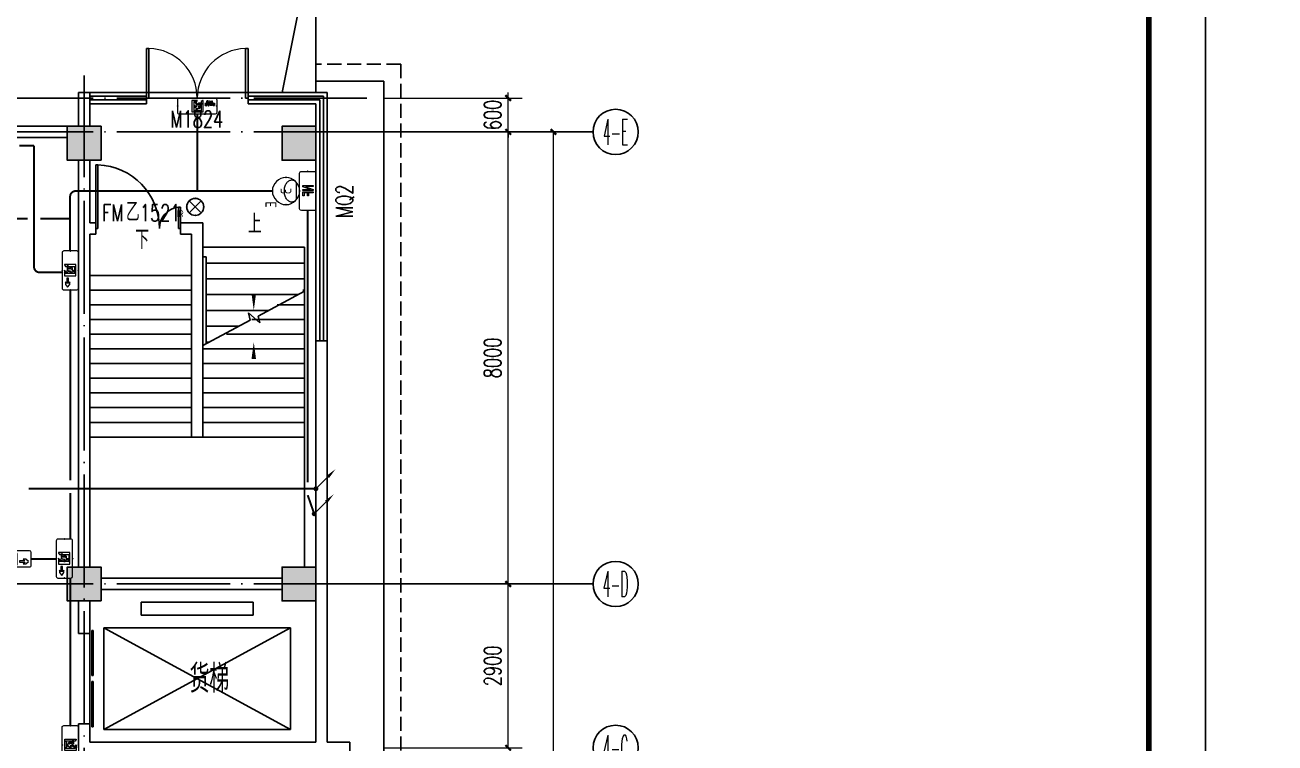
# Model space of a CAD drawing. Extents: x -124594 to 516503, y -3148 to 203159.
# Drawn here: x 60512 to 82620, y 107976 to 120684 of the extents above; entities that cross this region are included whole.
import ezdxf
from ezdxf.enums import TextEntityAlignment as Align

# ---------------------------------------------------------------- set-up
doc = ezdxf.new("R2010")
doc.units = 0
doc.header["$LTSCALE"] = 1000
doc.header["$MEASUREMENT"] = 0
doc.linetypes.add('DASH', pattern=[0.35, 0.25, -0.1])
doc.linetypes.add('DOTE', pattern=[2.42, 2, -0.2, 0.02, -0.2])
for name, color, linetype in [('AXIS', 3, 'Continuous'), ('AXIS_TEXT', 7, 'Continuous'), ('COLUMN', 9, 'Continuous'), ('CURTWALL', 4, 'Continuous'), ('DIM_SYMB', 3, 'Continuous'), ('DOOR_FIRE', 4, 'Continuous'), ('DOOR_FIRE_TEXT', 7, 'Continuous'), ('EQUIP-消防', 3, 'Continuous'), ('EQUIP-照明', 3, 'Continuous'), ('J-AXIS-轴线', 1, 'DOTE'), ('J-DOOR-门', 8, 'Continuous'), ('J-DRAN-地面及散水', 45, 'Continuous'), ('J-STAIR-楼梯', 142, 'Continuous'), ('J-STAIR-电梯', 142, 'Continuous'), ('J-WALL-墙体', 2, 'Continuous'), ('LWIRE', 4, 'Continuous'), ('PUB_HATCH', 8, 'Continuous'), ('PUB_TEXT', 7, 'Continuous'), ('PUB_TITLE', 4, 'Continuous'), ('TWT_TITLE', 7, 'Continuous'), ('WALL', 2, 'Continuous'), ('WINDOW_TEXT', 7, 'Continuous'), ('WIRE-应急', 1, 'DASH'), ('WIRE-照明', 1, 'Continuous'), ('图签目录', 255, 'Continuous'), ('打印框线', 7, 'Continuous'), ('标准打印框线2025-06-19-05-44', 7, 'Continuous')]:
    doc.layers.add(name, color=color, linetype=linetype)
doc.layers.add('建筑底图', color=8, linetype='Continuous', lineweight=5)
doc.styles.add('_TCH_AXIS', font='COMPLEX', dxfattribs={"bigfont": 'GBCBIG'})
doc.styles.add('_TCH_DIM', font='SIMPLEX', dxfattribs={"bigfont": 'GBCBIG'})
doc.styles.add('_TCH_DIM_T3', font='SIMPLEX', dxfattribs={"width": 0.705882, "bigfont": 'GBCBIG'})
doc.styles.add('_TCH_WINDOW', font='SIMPLEX', dxfattribs={"height": 3.5, "bigfont": 'GBCBIG'})
doc.styles.add('_TEL_ATTDEF', font='GBENOR', dxfattribs={"width": 0.8, "height": 3, "bigfont": 'GBCBIG'})
doc.styles.add('_TEL_DIM', font='SIMPLEX', dxfattribs={"width": 0.8, "height": 3.5, "bigfont": 'HZTXT'})
doc.styles.add('COMPLEX', font='COMPLEX')
doc.styles.add('HZ', font='simplex.shx', dxfattribs={"width": 0.7, "bigfont": 'hztxt.shx'})
doc.styles.get("Standard").update_dxf_attribs({"font": 'gbenor.shx', "bigfont": 'gbcbig.shx'})
doc.styles.add('宋体', font='宋体.ttf')
doc.dimstyles.new('_TCH_ARCH&&100', dxfattribs={"dimtxt": 297.5, "dimasz": 100, "dimexe": 250, "dimexo": 300, "dimgap": 126.25, "dimtad": 1, "dimdec": 0, "dimzin": 0, "dimdsep": 46, "dimtxsty": '_TCH_DIM_T3', "dimblk": 'ARCHTICK', "dimcen": 0.09, "dimclrt": 7, "dimazin": 2, "dimtfac": 1, "dimtdec": 0, "dimtix": 1, "dimtmove": 2, "dimatfit": 3, "dimfxl": 1, "dimtolj": 1, "dimtzin": 0, "dimarcsym": 0})

# ---------------------------------------------------------------- blocks, each defined once
blk = doc.blocks.new('_AXISO')
blk.add_circle((0, 0), 0.5)
at = {"layer": 'AXIS_TEXT', "style": 'COMPLEX', "width": 1.041667}
blk.add_attdef('A', text='', height=0.56, dxfattribs=at).set_placement((-0.25, -0.28), (0.25, -0.28), align=Align.FIT)
blk = doc.blocks.new('$DorLib2D$00000002')
for p, q in [((-0.5, 0), (-0.5, 0.4875)), ((-0.475, 0.4875), (-0.5, 0.4875)), ((-0.475, 0), (-0.475, 0.4875)), ((0.475, 0), (0.475, 0.4875)), ((0.475, 0.4875), (0.5, 0.4875)), ((0.5, 0), (0.5, 0.4875)), ((-0.5, 0), (-0.475, 0)), ((0.5, 0), (0.475, 0))]:
    blk.add_line(p, q)
at = {"lineweight": 13}
for centre, start, end in [((-0.4875, 0), 0, 88.53072), ((0.4875, 0), 91.46928, 180)]:
    blk.add_arc(centre, 0.4875, start, end, dxfattribs=at)
blk = doc.blocks.new('_FZH')
blk.add_lwpolyline([(-0.5, -0.5), (0.5, -0.5), (0.5, 0.5), (-0.5, 0.5)], close=True)
at = {"layer": 'PUB_HATCH'}
blk.add_solid([(-0.5, -0.5), (0.5, -0.5), (-0.5, 0.5), (0.5, 0.5)], dxfattribs=at)
blk = doc.blocks.new('$DorLib2D$00000225')
at = {"color": 0}
for p, q in [((0.475, -0.001), (0.475, 0.752)), ((0.475, 0.752), (0.5, 0.752)), ((0.5, -0.001), (0.5, 0.752)), ((-0.5, 0), (-0.5, 0.252)), ((-0.475, 0.252), (-0.5, 0.252)), ((-0.475, 0), (-0.475, 0.252)), ((-0.475, 0), (-0.5, 0)), ((0.475, -0.001), (0.5, -0.001))]:
    blk.add_line(p, q, dxfattribs=at)
for centre, radius, start, end in [((0.505, -0.002), 0.755, 92.2493, 179.7238), ((-0.501, 0.003), 0.251, 359.7899, 84.0974)]:
    blk.add_arc(centre, radius, start, end, dxfattribs=at)
blk = doc.blocks.new('_ArchTick')
at = {"color": 0, "linetype": 'ByBlock', "const_width": 0.4}
blk.add_lwpolyline([(-0.5, -0.5), (0.5, 0.5)], dxfattribs=at)
blk = doc.blocks.new('*D137')
at = {"layer": 'AXIS', "color": 0, "lineweight": -2, "transparency": 16777216}
for p, q in [((66858, 118791), (70108, 118791)), ((69858, 94791), (69858, 118791)), ((66858, 94791), (70108, 94791))]:
    blk.add_line(p, q, dxfattribs=at)
at = {"layer": 'Defpoints', "color": 0, "transparency": 16777216}
for p in [(66558, 118791), (69858, 118791), (66558, 94791)]:
    blk.add_point(p, dxfattribs=at)
at = {"layer": 'AXIS', "color": 0, "lineweight": -2, "transparency": 16777216, "xscale": 100, "yscale": 100, "zscale": 100}
for p, rotation in [((69858, 118791), 90), ((69858, 94791), 270)]:
    blk.add_blockref('_ArchTick', p, dxfattribs=dict(at, rotation=rotation))
at = {"layer": 'AXIS', "color": 7, "transparency": 16777216, "insert": (69583, 106791), "char_height": 297.5, "attachment_point": 5, "rotation": 90, "style": '_TCH_DIM_T3'}
blk.add_mtext('\\A1;24000', dxfattribs=at)
blk = doc.blocks.new('*D142')
at = {"layer": 'AXIS', "color": 0, "lineweight": -2, "transparency": 16777216}
for p, q in [((66858, 110791), (69308, 110791)), ((69058, 107891), (69058, 110791)), ((66858, 107891), (69308, 107891))]:
    blk.add_line(p, q, dxfattribs=at)
at = {"layer": 'Defpoints', "color": 0, "transparency": 16777216}
for p in [(66558, 110791), (69058, 110791), (66558, 107891)]:
    blk.add_point(p, dxfattribs=at)
at = {"layer": 'AXIS', "color": 0, "lineweight": -2, "transparency": 16777216, "xscale": 100, "yscale": 100, "zscale": 100}
for p, rotation in [((69058, 110791), 90), ((69058, 107891), 270)]:
    blk.add_blockref('_ArchTick', p, dxfattribs=dict(at, rotation=rotation))
at = {"layer": 'AXIS', "color": 7, "transparency": 16777216, "insert": (68783, 109341), "char_height": 297.5, "attachment_point": 5, "rotation": 90, "style": '_TCH_DIM_T3'}
blk.add_mtext('\\A1;2900', dxfattribs=at)
blk = doc.blocks.new('*D143')
at = {"layer": 'AXIS', "color": 0, "lineweight": -2, "transparency": 16777216}
for p, q in [((66858, 118791), (69308, 118791)), ((69058, 110791), (69058, 118791)), ((66858, 110791), (69308, 110791))]:
    blk.add_line(p, q, dxfattribs=at)
at = {"layer": 'Defpoints', "color": 0, "transparency": 16777216}
for p in [(66558, 118791), (69058, 118791), (66558, 110791)]:
    blk.add_point(p, dxfattribs=at)
at = {"layer": 'AXIS', "color": 0, "lineweight": -2, "transparency": 16777216, "xscale": 100, "yscale": 100, "zscale": 100}
for p, rotation in [((69058, 118791), 90), ((69058, 110791), 270)]:
    blk.add_blockref('_ArchTick', p, dxfattribs=dict(at, rotation=rotation))
at = {"layer": 'AXIS', "color": 7, "transparency": 16777216, "insert": (68783, 114791), "char_height": 297.5, "attachment_point": 5, "rotation": 90, "style": '_TCH_DIM_T3'}
blk.add_mtext('\\A1;8000', dxfattribs=at)
blk = doc.blocks.new('*D144')
at = {"layer": 'AXIS', "color": 0, "lineweight": -2, "transparency": 16777216}
for p, q in [((66858, 119391), (69308, 119391)), ((69058, 119391), (69058, 119491)), ((69058, 118791), (69058, 119391)), ((66858, 118791), (69308, 118791)), ((69058, 118791), (69058, 118691))]:
    blk.add_line(p, q, dxfattribs=at)
at = {"layer": 'Defpoints', "color": 0, "transparency": 16777216}
for p in [(66558, 119391), (69058, 119391), (66558, 118791)]:
    blk.add_point(p, dxfattribs=at)
at = {"layer": 'AXIS', "color": 0, "lineweight": -2, "transparency": 16777216, "xscale": 100, "yscale": 100, "zscale": 100}
for p, rotation in [((69058, 119391), 270), ((69058, 118791), 90)]:
    blk.add_blockref('_ArchTick', p, dxfattribs=dict(at, rotation=rotation))
at = {"layer": 'AXIS', "color": 7, "transparency": 16777216, "insert": (68783, 119091), "char_height": 297.5, "attachment_point": 5, "rotation": 90, "style": '_TCH_DIM_T3'}
blk.add_mtext('\\A1;600', dxfattribs=at)
blk = doc.blocks.new('$DORLIB2D$00000127')
at = {"color": 0}
for points in [[(-0.533, 0.795), (-0.533, 0.69)], [(-0.033, 0.795), (-0.533, 0.795)], [(-0.033, 0.795), (-0.033, 0.69)], [(0.533, 0.795), (0.033, 0.795)], [(0.033, 0.795), (0.033, 0.69)], [(0.533, 0.795), (0.533, 0.69)], [(-0.033, 0.69), (-0.533, 0.69)], [(0.533, 0.69), (0.033, 0.69)], [(0.5, 0.5), (-0.5, 0.5)]]:
    blk.add_lwpolyline(points, dxfattribs=at)
blk = doc.blocks.new('$equip_U$00000088(cyquan-PC)')
at = {"lineweight": 0}
blk.add_lwpolyline([(-0.658, 0), (0.658, 0, 0.414214), (0.72, 0.062), (0.72, 0.538, 0.414213), (0.658, 0.6), (-0.658, 0.6, 0.414214), (-0.72, 0.538, 0), (-0.72, 0.062, 0.414245), (-0.658, 0, 18481.445439)], format="xyb", dxfattribs=at)
for points in [[(-0.108, 0.508), (-0.108, 0.131), (-0.066, 0.089), (-0.201, 0.089), (-0.201, 0.51), (-0.11, 0.51, -0.414214)], [(-0.102, 0.468, -0.414214), (-0.104, 0.47), (-0.104, 0.508, -0.414214), (-0.102, 0.51), (0.138, 0.51, -0.414214), (0.14, 0.508), (0.14, 0.47, -0.414214), (0.138, 0.468)], [(0.22, 0.089), (0.204, 0.089), (0.145, 0.131), (0.145, 0.182), (0.153, 0.182, 1), (0.153, 0.241), (0.145, 0.241), (0.145, 0.508, -0.414214), (0.147, 0.51), (0.22, 0.51)], [(-0.104, 0.334, -0.414214), (-0.102, 0.336), (-0.075, 0.336), (-0.034, 0.385, -0.221695), (-0.018, 0.392), (0.073, 0.392, -0.235469), (0.08, 0.389), (0.132, 0.32, -1), (0.098, 0.296), (0.057, 0.35), (0.046, 0.35, 0.542956), (0.042, 0.344), (0.07, 0.281, -0.096289), (0.073, 0.268), (0.074, 0.232), (0.153, 0.232, -1), (0.153, 0.19), (0.05, 0.19, -0.404026), (0.029, 0.211), (0.027, 0.267, 0.774283), (0.023, 0.268), (-0.039, 0.148, -1), (-0.08, 0.169), (-0.019, 0.289), (-0.031, 0.318, 0.554309), (-0.038, 0.319), (-0.057, 0.297, -0.221695), (-0.062, 0.294), (-0.102, 0.294, -0.414214), (-0.104, 0.296)], [(0.01, 0.089), (-0.055, 0.089, -0.912194), (-0.025, 0.119)]]:
    blk.add_lwpolyline(points, format="xyb", close=True, dxfattribs=at)
for points in [[(0.313, 0.204), (0.307, 0.201), (0.302, 0.2), (0.296, 0.198), (0.291, 0.197), (0.285, 0.196), (0.287, 0.193), (0.289, 0.187), (0.292, 0.187), (0.297, 0.189), (0.303, 0.191), (0.309, 0.193), (0.31, 0.194), (0.316, 0.196), (0.321, 0.2), (0.325, 0.203), (0.33, 0.207), (0.334, 0.205), (0.339, 0.202), (0.344, 0.199), (0.349, 0.196), (0.354, 0.192), (0.359, 0.188), (0.36, 0.191), (0.364, 0.197), (0.361, 0.199), (0.356, 0.202), (0.351, 0.205), (0.346, 0.208), (0.341, 0.211), (0.336, 0.213), (0.339, 0.219), (0.342, 0.225), (0.344, 0.231), (0.347, 0.238), (0.339, 0.238), (0.337, 0.234), (0.334, 0.227), (0.331, 0.221), (0.329, 0.217), (0.325, 0.218), (0.32, 0.22), (0.314, 0.222), (0.307, 0.225), (0.307, 0.225), (0.31, 0.232), (0.313, 0.238), (0.339, 0.238), (0.347, 0.238), (0.35, 0.238), (0.353, 0.238), (0.359, 0.237), (0.365, 0.237), (0.365, 0.245), (0.362, 0.245), (0.356, 0.245), (0.35, 0.245), (0.316, 0.245), (0.316, 0.246), (0.319, 0.254), (0.321, 0.258), (0.324, 0.263), (0.32, 0.264), (0.315, 0.267), (0.314, 0.265), (0.313, 0.258), (0.31, 0.252), (0.308, 0.245), (0.295, 0.245), (0.294, 0.245), (0.288, 0.245), (0.283, 0.245), (0.283, 0.237), (0.285, 0.237), (0.291, 0.237), (0.296, 0.238), (0.305, 0.238), (0.303, 0.233), (0.3, 0.227), (0.296, 0.22), (0.301, 0.219), (0.307, 0.217), (0.312, 0.215), (0.317, 0.213), (0.322, 0.211), (0.322, 0.21), (0.318, 0.207)], [(0.32, 0.295), (0.315, 0.291), (0.316, 0.29), (0.319, 0.285), (0.322, 0.278), (0.288, 0.278), (0.288, 0.275), (0.288, 0.268), (0.288, 0.265), (0.288, 0.257), (0.296, 0.257), (0.296, 0.27), (0.351, 0.27), (0.351, 0.256), (0.359, 0.256), (0.358, 0.261), (0.358, 0.267), (0.358, 0.27), (0.359, 0.278), (0.324, 0.278), (0.325, 0.278), (0.329, 0.282), (0.328, 0.285), (0.324, 0.291), (0.321, 0.296)], [(0.397, 0.11), (0.362, 0.11), (0.362, 0.135), (0.392, 0.135), (0.392, 0.143), (0.362, 0.143), (0.362, 0.165), (0.395, 0.165), (0.395, 0.173), (0.351, 0.173), (0.351, 0.102), (0.397, 0.102)], [(0.38, 0.19), (0.385, 0.19), (0.39, 0.19), (0.397, 0.19), (0.438, 0.19), (0.438, 0.19), (0.445, 0.19), (0.451, 0.19), (0.455, 0.189), (0.455, 0.199), (0.454, 0.199), (0.449, 0.198), (0.444, 0.198), (0.437, 0.198), (0.423, 0.198), (0.423, 0.219), (0.437, 0.219), (0.438, 0.219), (0.444, 0.218), (0.449, 0.218), (0.449, 0.226), (0.448, 0.226), (0.443, 0.226), (0.437, 0.226), (0.423, 0.226), (0.423, 0.244), (0.432, 0.244), (0.434, 0.244), (0.44, 0.244), (0.445, 0.244), (0.445, 0.251), (0.447, 0.25), (0.452, 0.247), (0.457, 0.244), (0.458, 0.248), (0.462, 0.254), (0.457, 0.256), (0.451, 0.258), (0.446, 0.261), (0.441, 0.264), (0.437, 0.268), (0.433, 0.272), (0.429, 0.277), (0.425, 0.282), (0.422, 0.288), (0.424, 0.29), (0.42, 0.292), (0.415, 0.295), (0.414, 0.292), (0.411, 0.286), (0.408, 0.28), (0.404, 0.275), (0.4, 0.27), (0.396, 0.265), (0.395, 0.264), (0.389, 0.26), (0.384, 0.256), (0.38, 0.253), (0.375, 0.251), (0.377, 0.248), (0.38, 0.242), (0.384, 0.245), (0.39, 0.248), (0.393, 0.251), (0.393, 0.244), (0.395, 0.244), (0.4, 0.244), (0.408, 0.244), (0.415, 0.244), (0.415, 0.226), (0.404, 0.226), (0.398, 0.226), (0.392, 0.226), (0.388, 0.226), (0.388, 0.218), (0.392, 0.218), (0.397, 0.218), (0.405, 0.219), (0.415, 0.219), (0.415, 0.198), (0.397, 0.198), (0.391, 0.198), (0.385, 0.198), (0.38, 0.198)], [(0.406, 0.252), (0.4, 0.253), (0.395, 0.253), (0.399, 0.256), (0.403, 0.261), (0.407, 0.265), (0.411, 0.271), (0.415, 0.276), (0.418, 0.282), (0.418, 0.282), (0.421, 0.276), (0.425, 0.27), (0.428, 0.265), (0.432, 0.26), (0.437, 0.256), (0.442, 0.253), (0.442, 0.253), (0.437, 0.252), (0.43, 0.252), (0.408, 0.252)], [(0.405, 0.102), (0.416, 0.102), (0.431, 0.131), (0.446, 0.102), (0.457, 0.102), (0.436, 0.14), (0.455, 0.173), (0.444, 0.173), (0.431, 0.147), (0.418, 0.173), (0.407, 0.173), (0.426, 0.14)], [(0.541, 0.234), (0.542, 0.229), (0.542, 0.222), (0.542, 0.202), (0.516, 0.202), (0.516, 0.245), (0.546, 0.245), (0.546, 0.249), (0.545, 0.257), (0.545, 0.27), (0.545, 0.276), (0.546, 0.282), (0.538, 0.282), (0.538, 0.278), (0.538, 0.27), (0.538, 0.253), (0.516, 0.253), (0.516, 0.28), (0.516, 0.287), (0.516, 0.293), (0.509, 0.293), (0.509, 0.287), (0.509, 0.28), (0.509, 0.253), (0.487, 0.253), (0.487, 0.271), (0.487, 0.275), (0.488, 0.282), (0.48, 0.282), (0.48, 0.278), (0.48, 0.271), (0.48, 0.257), (0.48, 0.252), (0.48, 0.245), (0.509, 0.245), (0.509, 0.202), (0.483, 0.202), (0.483, 0.222), (0.483, 0.228), (0.483, 0.234), (0.476, 0.234), (0.476, 0.23), (0.476, 0.222), (0.476, 0.208), (0.476, 0.201), (0.476, 0.194), (0.542, 0.194), (0.542, 0.186), (0.549, 0.186), (0.549, 0.187), (0.549, 0.193), (0.549, 0.201), (0.549, 0.222), (0.549, 0.227), (0.549, 0.234)], [(0.494, 0.102), (0.494, 0.102), (0.484, 0.102), (0.484, 0.173), (0.494, 0.173)], [(0.524, 0.173), (0.524, 0.165), (0.542, 0.165), (0.542, 0.102), (0.552, 0.102), (0.552, 0.165), (0.571, 0.165), (0.571, 0.173)], [(0.641, 0.19), (0.641, 0.194), (0.641, 0.202), (0.641, 0.208), (0.641, 0.257), (0.641, 0.264), (0.641, 0.271), (0.641, 0.278), (0.575, 0.278), (0.576, 0.272), (0.576, 0.264), (0.576, 0.257), (0.576, 0.208), (0.576, 0.204), (0.576, 0.197), (0.575, 0.19), (0.583, 0.19), (0.583, 0.2), (0.633, 0.2), (0.633, 0.19)], [(0.633, 0.208), (0.583, 0.208), (0.583, 0.27), (0.633, 0.27)]]:
    blk.add_lwpolyline(points, close=True, dxfattribs=at)
blk.add_circle((-0.024, 0.43), 0.0295, dxfattribs=at)
for p in [(0, 0.6), (-0.72, 0.3), (0, 0), (0.72, 0.3)]:
    blk.add_point(p)
at = {"color": 7, "style": '_TEL_DIM', "flags": 1}
for tag in ['A', 'REMARK']:
    blk.add_attdef(tag, text='', height=0.00002, dxfattribs=at).set_placement((0, 0), align=Align.MIDDLE_CENTER)
blk = doc.blocks.new('$equip_U$00000077(OW7S4Z35Z8O8O2W)')
at = {"xscale": 1.59999999999984, "yscale": 1.59999999999984, "zscale": 1.59999999999984}
blk.add_blockref('$equip_U$00000088(cyquan-PC)', (0, 0), dxfattribs=at)
at = {"color": 7, "style": '_TEL_DIM', "flags": 1}
blk.add_attdef('A', text='', height=0.0000333, dxfattribs=at).set_placement((0, 0), align=Align.MIDDLE_CENTER)
blk = doc.blocks.new('$equip_U$00000090(cyquan-PC)')
at = {"lineweight": 0}
blk.add_lwpolyline([(-0.658, 0), (0.658, 0, 0.414214), (0.72, 0.062), (0.72, 0.538, 0.414213), (0.658, 0.6), (-0.658, 0.6, 0.414214), (-0.72, 0.538, 0), (-0.72, 0.062, 0.414245), (-0.658, 0, 18481.445439)], format="xyb", dxfattribs=at)
for points in [[(-0.22, 0.08), (-0.204, 0.08), (-0.145, 0.122), (-0.145, 0.172), (-0.153, 0.172, -1), (-0.153, 0.231), (-0.145, 0.231), (-0.145, 0.499, 0.414214), (-0.147, 0.501), (-0.22, 0.501)], [(0.102, 0.459, 0.414214), (0.104, 0.461), (0.104, 0.499, 0.414214), (0.102, 0.501), (-0.138, 0.501, 0.414214), (-0.14, 0.499), (-0.14, 0.461, 0.414214), (-0.138, 0.459)], [(0.108, 0.499), (0.108, 0.122), (0.066, 0.08), (0.201, 0.08), (0.201, 0.501), (0.11, 0.501, 0.414214)], [(0.104, 0.325, 0.414214), (0.102, 0.327), (0.075, 0.327), (0.034, 0.375, 0.221695), (0.018, 0.383), (-0.073, 0.383, 0.235469), (-0.08, 0.379), (-0.132, 0.31, 1), (-0.098, 0.286), (-0.057, 0.341), (-0.046, 0.341, -0.542956), (-0.042, 0.335), (-0.07, 0.271, 0.096289), (-0.073, 0.258), (-0.074, 0.223), (-0.153, 0.223, 1), (-0.153, 0.181), (-0.05, 0.181, 0.404026), (-0.029, 0.201), (-0.027, 0.258, -0.774283), (-0.023, 0.259), (0.039, 0.138, 1), (0.08, 0.159), (0.019, 0.279), (0.031, 0.308, -0.554309), (0.038, 0.309), (0.057, 0.287, 0.221695), (0.062, 0.285), (0.102, 0.285, 0.414214), (0.104, 0.287)], [(-0.01, 0.08), (0.055, 0.08, 0.912194), (0.025, 0.109)], [(0.519, 0.119), (0.618, 0.201), (0.519, 0.284), (0.423, 0.284), (0.484, 0.233, -0.700208), (0.483, 0.229), (0.287, 0.229), (0.287, 0.174), (0.483, 0.174, -0.700208), (0.484, 0.17), (0.423, 0.119)]]:
    blk.add_lwpolyline(points, format="xyb", close=True, dxfattribs=at)
blk.add_circle((0.024, 0.421), 0.0295, dxfattribs=at)
for p in [(0, 0.6), (-0.72, 0.3), (0, 0), (0.72, 0.3)]:
    blk.add_point(p)
at = {"color": 7, "style": '_TEL_DIM', "flags": 1}
for tag in ['A', 'REMARK']:
    blk.add_attdef(tag, text='', height=0.00002, dxfattribs=at).set_placement((0, 0), align=Align.MIDDLE_CENTER)
blk = doc.blocks.new('$equip_U$00000079(OW7S4Z35Z8O8O2W)')
at = {"xscale": -1.59999999999984, "yscale": 1.59999999999984, "zscale": 1.59999999999984}
blk.add_blockref('$equip_U$00000090(cyquan-PC)', (0, 0), dxfattribs=at)
at = {"color": 7, "style": '_TEL_DIM', "flags": 1}
blk.add_attdef('A', text='', height=0.0000333, dxfattribs=at).set_placement((0, 0), align=Align.MIDDLE_CENTER)
blk = doc.blocks.new('$equip_U$00000091(cyquan-PC)')
at = {"lineweight": 0}
for p, q in [((0.031, 0.482), (0.031, 0.098)), ((0.183, 0.482), (0.031, 0.482)), ((0.183, 0.44), (0.183, 0.482)), ((0.031, 0.098), (0.072, 0.098)), ((0.072, 0.44), (0.183, 0.44)), ((0.072, 0.314), (0.072, 0.44)), ((0.183, 0.314), (0.072, 0.314)), ((0.072, 0.271), (0.183, 0.271)), ((0.072, 0.098), (0.072, 0.271)), ((0.183, 0.271), (0.183, 0.314))]:
    blk.add_line(p, q, dxfattribs=at)
blk.add_lwpolyline([(-0.658, 0), (0.658, 0, 0.414214), (0.72, 0.062), (0.72, 0.538, 0.414213), (0.658, 0.6), (-0.658, 0.6, 0.414214), (-0.72, 0.538, 0), (-0.72, 0.062, 0.414245), (-0.658, 0, 18481.445439)], format="xyb", dxfattribs=at)
blk.add_lwpolyline([(-0.203, 0.482), (-0.203, 0.098), (-0.162, 0.098), (-0.162, 0.377), (-0.16, 0.377), (-0.061, 0.098), (-0.016, 0.098), (-0.016, 0.482), (-0.057, 0.482), (-0.057, 0.204), (-0.059, 0.204), (-0.158, 0.482)], close=True, dxfattribs=at)
for p in [(0, 0.6), (-0.72, 0.3), (0, 0), (0.72, 0.3)]:
    blk.add_point(p)
at = {"color": 7, "style": '_TEL_DIM', "flags": 1}
for tag in ['A', 'REMARK']:
    blk.add_attdef(tag, text='', height=0.00002, dxfattribs=at).set_placement((0, 0), align=Align.MIDDLE_CENTER)
blk = doc.blocks.new('$equip_U$00000078(OW7S4Z35Z8O8O2W)')
at = {"xscale": 1.59999999999984, "yscale": 1.59999999999984, "zscale": 1.59999999999984}
blk.add_blockref('$equip_U$00000091(cyquan-PC)', (0, 0), dxfattribs=at)
at = {"color": 7, "style": '_TEL_DIM', "flags": 1}
blk.add_attdef('A', text='', height=0.0000333, dxfattribs=at).set_placement((0, 0), align=Align.MIDDLE_CENTER)
blk = doc.blocks.new('$equip_U$00000137(cyquan-PC)')
at = {"color": 253, "lineweight": 0}
for p, q in [((-0.31, 0.468), (-0.334, 0.448)), ((-0.283, 0.487), (-0.31, 0.468)), ((-0.254, 0.504), (-0.283, 0.487)), ((-0.222, 0.519), (-0.254, 0.504)), ((-0.188, 0.532), (-0.222, 0.519)), ((-0.153, 0.543), (-0.188, 0.532)), ((-0.116, 0.552), (-0.153, 0.543)), ((-0.078, 0.558), (-0.116, 0.552)), ((-0.039, 0.562), (-0.078, 0.558)), ((0, 0.563), (-0.039, 0.562)), ((0.039, 0.562), (0, 0.563)), ((0.078, 0.558), (0.039, 0.562)), ((0.116, 0.552), (0.078, 0.558)), ((0.153, 0.543), (0.116, 0.552)), ((0.188, 0.532), (0.153, 0.543)), ((0.222, 0.519), (0.188, 0.532)), ((0.254, 0.504), (0.222, 0.519)), ((0.283, 0.487), (0.254, 0.504)), ((0.31, 0.468), (0.283, 0.487)), ((0.334, 0.448), (0.31, 0.468)), ((-0.405, 0.328), (-0.409, 0.302)), ((-0.409, 0.302), (-0.408, 0.276)), ((-0.408, 0.276), (-0.404, 0.25)), ((-0.398, 0.353), (-0.405, 0.328)), ((-0.404, 0.25), (-0.396, 0.224)), ((-0.387, 0.378), (-0.398, 0.353)), ((-0.396, 0.224), (-0.385, 0.199)), ((-0.373, 0.402), (-0.387, 0.378)), ((-0.385, 0.199), (-0.37, 0.175)), ((-0.355, 0.426), (-0.373, 0.402)), ((-0.37, 0.175), (-0.352, 0.152)), ((-0.334, 0.448), (-0.355, 0.426)), ((-0.352, 0.152), (-0.33, 0.131)), ((-0.33, 0.131), (0.33, 0.131)), ((0.33, 0.131), (0.352, 0.152)), ((0.355, 0.426), (0.334, 0.448)), ((0.352, 0.152), (0.37, 0.175)), ((0.373, 0.402), (0.355, 0.426)), ((0.37, 0.175), (0.385, 0.199)), ((0.387, 0.378), (0.373, 0.402)), ((0.385, 0.199), (0.396, 0.224)), ((0.398, 0.353), (0.387, 0.378)), ((0.396, 0.224), (0.404, 0.25)), ((0.405, 0.328), (0.398, 0.353)), ((0.404, 0.25), (0.408, 0.276)), ((0.409, 0.302), (0.405, 0.328)), ((0.408, 0.276), (0.409, 0.302))]:
    blk.add_line(p, q, dxfattribs=at)
at = {"lineweight": 0}
blk.add_circle((0, 0.502), 0.502, dxfattribs=at)
for p in [(0, 1.005), (-0.502, 0.502), (0.502, 0.502)]:
    blk.add_point(p)
at = {"color": 7, "style": '_TEL_DIM'}
blk.add_attdef('$TEXT$', text='', height=0.4, dxfattribs=at).set_placement((0.5, 1.056), align=Align.MIDDLE_CENTER)
at = {"color": 7, "lineweight": 0, "style": '_TEL_DIM'}
blk.add_attdef('3', text='', height=0.4, dxfattribs=at).set_placement((0.002, 0.502), align=Align.MIDDLE_CENTER)
at = {"color": 7, "style": '_TEL_DIM', "flags": 1}
for tag in ['A', 'REMARK']:
    blk.add_attdef(tag, text='', height=0.00002, dxfattribs=at).set_placement((0, 0), align=Align.MIDDLE_CENTER)
blk = doc.blocks.new('$equip_U$00000082(OW7S4Z35Z8O8O2W)')
ref = blk.add_blockref('$equip_U$00000137(cyquan-PC)', (0, -0.804), dxfattribs=dict(xscale=1.59999999999984, yscale=1.59999999999984, zscale=1.59999999999984))
ref.add_attrib('3', '3', dxfattribs={"color": 7, "lineweight": 0, "height": 0.64, "style": '_TEL_ATTDEF'}).set_placement((0.004, 0), align=Align.MIDDLE_CENTER)
ref.add_attrib('$TEXT$', 'E', dxfattribs={"color": 7, "height": 0.64, "style": '_TEL_ATTDEF'}).set_placement((0.799, 0.886), align=Align.MIDDLE_CENTER)
at = {"color": 7, "style": '_TEL_DIM', "flags": 1}
blk.add_attdef('A', text='', height=0.0000333, dxfattribs=at).set_placement((0, 0), align=Align.MIDDLE_CENTER)
blk = doc.blocks.new('$equip$00002530')
for p, q in [((-0.354, 0.354), (0.354, -0.354)), ((0.354, 0.354), (-0.354, -0.354))]:
    blk.add_line(p, q)
at = {"const_width": 0.0667}
blk.add_lwpolyline([(0, 0.5, -1), (0, -0.5, -1), (0, 0.5, -2.479085)], format="xyb", dxfattribs=at)
blk.add_circle((0, 0), 0.5)
for p in [(-0.5, 0), (0, 0.5), (0.5, 0), (0, -0.5)]:
    blk.add_point(p)
at = {"color": 7, "style": '_TEL_DIM', "flags": 1}
blk.add_attdef('A', text='', height=0.00002, dxfattribs=at).set_placement((0, 0), align=Align.MIDDLE_CENTER)
at = {"color": 7, "style": '_TEL_DIM'}
blk.add_attdef('$TEXT$', text='', height=0.4, dxfattribs=at).set_placement((0.887, -0.396), align=Align.MIDDLE_CENTER)
blk = doc.blocks.new('$TelecSys$00000079')
for p, q in [((0.7, 0.7), (0, 0)), ((0.104, 0.104), (0.104, 0.104)), ((-0.104, -0.104), (-0.104, -0.104))]:
    blk.add_line(p, q)
at = {"const_width": 0.142}
blk.add_lwpolyline([(-0.071, 0, 1), (0.071, 0, 1)], format="xyb", close=True, dxfattribs=at)
blk.add_solid([(0.63, 0.77), (0.77, 0.63), (1.15, 1.15)])
at = {"width": 0.8, "flags": 9}
blk.add_attdef('A', (0, 0), '', height=0.00002, dxfattribs=at)
blk = doc.blocks.new('ztwj06_202506190545')
at = {"layer": 'TWT_TITLE', "const_width": 80}
blk.add_lwpolyline([(83100, 1000), (83100, 58400)], dxfattribs=at)
at = {"layer": '图签目录', "style": '宋体', "width": 0.8}
for tag, p in [('图纸编号', (81808, 2513)), ('图纸时间', (73625, 1528)), ('设计号', (77500, 1500))]:
    blk.add_attdef(tag, text='', height=300, dxfattribs=at).set_placement(p, align=Align.MIDDLE)
at = {"layer": '图签目录', "lineweight": 30, "width": 0.8, "flags": 104}
for tag, p in [('建设单位', (59500, 2466)), ('工程名称', (67500, 2492)), ('图纸名称', (75500, 2500))]:
    blk.add_attdef(tag, text='', height=300, dxfattribs=at).set_placement(p, align=Align.MIDDLE_CENTER)
at = {"layer": '图签目录', "style": '宋体', "width": 0.8}
for tag, p in [('65', (79497, 1364)), ('3', (81797, 1347))]:
    blk.add_attdef(tag, text='', height=300, dxfattribs=at).set_placement(p, align=Align.CENTER)
blk = doc.blocks.new('DFDFFSDVG')
at = {"layer": 'AXIS', "color": 8}
for p, q in [((66558.3, 118790.8), (70558.3, 118790.8)), ((66558.3, 110790.8), (70558.3, 110790.8))]:
    blk.add_line(p, q, dxfattribs=at)
at = {"layer": 'CURTWALL', "color": 8}
for p, q in [((62658.3, 119490.8), (61658.3, 119490.8)), ((62658.3, 119424.1), (61658.3, 119424.1)), ((62658.3, 119290.8), (62658.3, 119490.8)), ((65858.3, 119490.8), (64458.3, 119490.8)), ((64458.3, 119490.8), (64458.3, 119290.8)), ((65791.7, 119424.1), (64458.3, 119424.1)), ((65791.7, 115090.8), (65791.7, 119424.1)), ((65858.3, 115090.8), (65858.3, 119490.8)), ((62658.3, 119357.5), (61658.3, 119357.5)), ((61658.3, 119290.8), (62658.3, 119290.8)), ((65725, 119357.5), (64458.3, 119357.5)), ((64458.3, 119290.8), (65658.3, 119290.8)), ((65658.3, 115090.8), (65658.3, 119290.8)), ((65725, 115090.8), (65725, 119357.5))]:
    blk.add_line(p, q, dxfattribs=at)
at = {"layer": 'DIM_SYMB', "color": 8}
for points in [[(64558.3, 116890.8, 0, 0, 0), (64558.3, 115630.8, 0, 80, 0), (64558.3, 115930.8, 0, 0, 0)], [(62558.3, 116610.8, 0, 0, 0), (62558.3, 112140.8, 0, 0, 0), (64558.3, 112140.8, 0, 0, 0), (64558.3, 115070.8, 0, 80, 0), (64558.3, 114770.8, 0, 0, 0)]]:
    blk.add_lwpolyline(points, format="xyseb", dxfattribs=at)
at = {"layer": 'J-AXIS-轴线', "color": 8}
for p, q in [((61558.3, 93790.8), (61558.3, 119790.8)), ((66558.3, 119390.8), (18058.3, 119390.8)), ((66558.3, 118790.8), (18058.3, 118790.8)), ((66558.3, 110790.8), (18058.3, 110790.8))]:
    blk.add_line(p, q, dxfattribs=at)
at = {"layer": 'J-DOOR-门', "color": 8}
blk.add_line((64458.3, 119490.8), (62658.3, 119490.8), dxfattribs=at)
at = {"layer": 'J-DRAN-地面及散水', "color": 8, "linetype": 'DASH'}
for points in [[(67158.3, 119990.8), (67158.3, 93590.8), (17658.3, 93590.8), (17658.3, 119990.8)], [(67158.3, 119990.8), (65658.3, 119990.8)]]:
    blk.add_lwpolyline(points, dxfattribs=at)
at = {"layer": 'J-DRAN-地面及散水', "color": 8}
for points in [[(66858.3, 119690.8), (66858.3, 93890.8), (17958.3, 93890.8), (17958.3, 119690.8)], [(66858.3, 119690.8), (65658.3, 119690.8)]]:
    blk.add_lwpolyline(points, dxfattribs=at)
at = {"layer": 'J-STAIR-楼梯', "color": 8}
for p, q in [((63658.3, 116750.8), (63658.3, 116580.8)), ((65458.3, 116750.8), (63658.3, 116750.8)), ((65458.3, 116750.8), (65458.3, 115970.4)), ((63658.3, 116580.8), (63658.3, 115011.1)), ((63658.3, 116580.8), (63658.3, 115011.1)), ((63718.3, 116580.8), (63658.3, 116580.8)), ((63718.3, 116580.8), (63718.3, 115043.1)), ((65458.3, 116470.8), (63718.3, 116470.8)), ((61658.3, 113390.8), (61658.3, 116250.8)), ((61658.3, 116250.8), (63458.3, 116250.8)), ((63458.3, 113390.8), (63458.3, 116250.8)), ((65458.3, 116190.8), (63718.3, 116190.8)), ((61658.3, 115990.8), (63458.3, 115990.8)), ((65346.4, 115910.8), (63718.3, 115910.8)), ((64637.6, 115533), (65458.3, 115970.4)), ((65424.4, 115990.8), (65458.3, 115990.8)), ((65458.3, 113390.8), (65458.3, 116010.4)), ((61658.3, 115730.8), (63458.3, 115730.8)), ((64821, 115630.8), (63718.3, 115630.8)), ((64974, 115730.8), (65458.3, 115730.8)), ((61658.3, 115470.8), (63458.3, 115470.8)), ((63658.3, 115011.1), (64496.7, 115457.9)), ((64496.7, 115457.9), (64466.2, 115589.4)), ((64466.2, 115589.4), (64666.2, 115409.6)), ((64523.7, 115470.8), (65458.3, 115470.8)), ((64666.2, 115409.6), (64637.6, 115533)), ((61658.3, 115210.8), (63458.3, 115210.8)), ((64295.6, 115350.8), (63718.3, 115350.8)), ((64073.4, 115210.8), (65458.3, 115210.8)), ((63658.3, 113390.8), (63658.3, 114971.2)), ((63770.2, 115070.8), (63718.3, 115070.8)), ((61658.3, 114950.8), (63458.3, 114950.8)), ((63658.3, 114950.8), (65458.3, 114950.8)), ((61658.3, 114690.8), (63458.3, 114690.8)), ((63658.3, 114690.8), (65458.3, 114690.8)), ((61658.3, 114430.8), (63458.3, 114430.8)), ((63658.3, 114430.8), (65458.3, 114430.8)), ((61658.3, 114170.8), (63458.3, 114170.8)), ((63658.3, 114170.8), (65458.3, 114170.8)), ((61658.3, 113910.8), (63458.3, 113910.8)), ((63658.3, 113910.8), (65458.3, 113910.8)), ((61658.3, 113650.8), (63458.3, 113650.8)), ((63658.3, 113650.8), (65458.3, 113650.8)), ((61658.3, 113390.8), (63458.3, 113390.8)), ((61658.3, 113390.8), (61658.3, 111090.8)), ((65458.3, 113390.8), (61658.3, 113390.8)), ((63658.3, 113390.8), (65458.3, 113390.8)), ((65458.3, 111090.8), (65458.3, 113390.8)), ((61858.3, 110890.8), (65058.3, 110890.8))]:
    blk.add_line(p, q, dxfattribs=at)
for points in [[(53808.3, 118890.8), (53808.3, 122490.8), (65558.3, 122490.8), (65658.3, 122490.8), (65658.3, 119490.8)], [(65658.3, 122490.8), (65058.3, 119490.8)]]:
    blk.add_lwpolyline(points, dxfattribs=at)
at = {"layer": 'J-STAIR-电梯', "color": 8}
for p, q in [((62568.3, 110240.8), (62568.3, 110465.8)), ((62568.3, 110465.8), (64548.3, 110465.8)), ((64548.3, 110465.8), (64548.3, 110240.8)), ((64548.3, 110240.8), (62568.3, 110240.8)), ((61908.3, 108215.8), (61908.3, 110015.8)), ((61908.3, 110015.8), (65208.3, 110015.8)), ((65208.3, 110015.8), (61908.3, 108215.8)), ((65208.3, 108215.8), (61908.3, 110015.8)), ((65208.3, 110015.8), (65208.3, 108215.8)), ((65208.3, 108215.8), (61908.3, 108215.8))]:
    blk.add_line(p, q, dxfattribs=at)
at = {"layer": 'J-WALL-墙体', "color": 8}
for p, q in [((61458.3, 118890.8), (61458.3, 119490.8)), ((61458.3, 119490.8), (61658.3, 119490.8)), ((61658.3, 118890.8), (61658.3, 119490.8)), ((61258.3, 118890.8), (59658.3, 118890.8)), ((59658.3, 118690.8), (61258.3, 118690.8)), ((61458.3, 117080.8), (61458.3, 118290.8)), ((61658.3, 117180.8), (61658.3, 118290.8)), ((61458.3, 111090.8), (61458.3, 117080.8)), ((61658.3, 111090.8), (61658.3, 116980.8)), ((65658.3, 115090.8), (65658.3, 110890.8)), ((65858.3, 115090.8), (65658.3, 115090.8)), ((65858.3, 115090.8), (65858.3, 110790.8)), ((65058.3, 110890.8), (61858.3, 110890.8)), ((65858.3, 110790.8), (65858.3, 107990.8)), ((65058.3, 110690.8), (61858.3, 110690.8)), ((65658.3, 110690.8), (65658.3, 107990.8)), ((61458.3, 110490.8), (61458.3, 109915.8)), ((61658.3, 109915.8), (61658.3, 110490.8)), ((61458.3, 109915.8), (61658.3, 109915.8)), ((61658.3, 108315.8), (61458.3, 108315.8)), ((61458.3, 108315.8), (61458.3, 107890.8)), ((61658.3, 107990.8), (61658.3, 108315.8)), ((62158.3, 107990.8), (61658.3, 107990.8)), ((65658.3, 107990.8), (62158.3, 107990.8)), ((66258.3, 107990.8), (65858.3, 107990.8)), ((66258.3, 106490.8), (66258.3, 107990.8))]:
    blk.add_line(p, q, dxfattribs=at)
at = {"layer": 'WALL', "color": 8}
for p, q in [((61765.3, 117180.8), (61658.3, 117180.8)), ((61765.3, 116980.8), (61765.3, 117180.8)), ((63658.3, 117180.8), (63265.3, 117180.8)), ((63265.3, 117180.8), (63265.3, 116980.8)), ((63658.3, 117180.8), (63658.3, 113390.8)), ((61658.3, 116980.8), (61765.3, 116980.8)), ((63265.3, 116980.8), (63458.3, 116980.8)), ((63458.3, 116980.8), (63458.3, 113390.8)), ((63658.3, 113390.8), (63458.3, 113390.8))]:
    blk.add_line(p, q, dxfattribs=at)
at = {"layer": 'AXIS', "color": 8}
ref = blk.add_blockref('_AXISO', (70958.3, 118790.8), dxfattribs=dict(at, xscale=800, yscale=800, zscale=800))
ref.add_attrib('A', '4-E', dxfattribs={"layer": 'AXIS_TEXT', "color": 8, "height": 452.55, "style": '_TCH_AXIS', "width": 0.333333}).set_placement((70732.1, 118564.5), (71184.6, 118564.5), align=Align.FIT)
ref = blk.add_blockref('_AXISO', (70958.3, 110790.8), dxfattribs=dict(at, xscale=800, yscale=800, zscale=800))
ref.add_attrib('A', '4-D', dxfattribs={"layer": 'AXIS_TEXT', "color": 8, "height": 452.55, "style": '_TCH_AXIS', "width": 0.328125}).set_placement((70732.1, 110564.5), (71184.6, 110564.5), align=Align.FIT)
ref = blk.add_blockref('_AXISO', (70958.3, 107890.8), dxfattribs=dict(at, xscale=800, yscale=800, zscale=800))
ref.add_attrib('A', '4-C', dxfattribs={"layer": 'AXIS_TEXT', "color": 8, "height": 452.55, "style": '_TCH_AXIS', "width": 0.33871}).set_placement((70732.1, 107664.5), (71184.6, 107664.5), align=Align.FIT)
at = {"layer": 'COLUMN', "color": 8, "xscale": 600, "yscale": 600, "zscale": 600, "rotation": 90}
for p in [(61558.3, 118590.8), (65358.3, 118590.8), (61558.3, 110790.8), (65358.3, 110790.8)]:
    blk.add_blockref('_FZH', p, dxfattribs=at)
at = {"layer": 'DOOR_FIRE', "color": 8, "xscale": 1500, "yscale": -1500, "zscale": 200, "rotation": 180}
blk.add_blockref('$DorLib2D$00000225', (62515.3, 117080.8), dxfattribs=at)
at = {"layer": 'J-DOOR-门', "color": 8}
ref = blk.add_blockref('$DorLib2D$00000002', (63558.3, 119390.8), dxfattribs=dict(at, xscale=-1800, yscale=-1800, zscale=200, rotation=180))
ref.add_attrib('A', 'M1824', (63083.3, 118867), dxfattribs={"layer": 'WINDOW_TEXT', "color": 8, "height": 297.5, "style": '_TCH_WINDOW', "width": 0.705882})
at = {"layer": 'J-DOOR-门', "color": 8, "xscale": 1600, "yscale": 200, "zscale": 200, "rotation": 270}
blk.add_blockref('$DORLIB2D$00000127', (61558.3, 109115.8), dxfattribs=at)
at = {"layer": 'DIM_SYMB', "color": 7, "style": '_TCH_DIM'}
for s, p in [('上', (64454.1, 116995.8)), ('下', (62463.4, 116715.8))]:
    blk.add_text(s, height=337.6, dxfattribs=at).set_placement(p)
at = {"layer": 'DOOR_FIRE_TEXT', "color": 8, "style": '_TCH_WINDOW', "width": 0.705882}
for s, p in [('FM', (61877.4, 117210)), ('1521', (62543.1, 117210))]:
    blk.add_text(s, height=297.5, dxfattribs=at).set_placement(p)
at = {"layer": 'DOOR_FIRE_TEXT', "color": 8, "style": '_TCH_WINDOW'}
blk.add_text('乙', height=337.6, dxfattribs=at).set_placement((62297.4, 117210))
at = {"layer": 'PUB_TEXT', "color": 8, "style": 'HZ', "width": 0.7}
blk.add_text('货梯', height=500, dxfattribs=at).set_placement((63423.3, 108864.5))
at = {"layer": 'WINDOW_TEXT', "color": 8, "style": '_TCH_WINDOW', "width": 0.705882}
blk.add_text('MQ2', height=297.5, rotation=90, dxfattribs=at).set_placement((66308, 117266))
at = {"layer": 'AXIS', "color": 8}
for p1, p2, distance, picture, middle in [((66558.3, 118790.8), (66558.3, 119390.8), -2500, '*D144', (68783.3, 119090.8)), ((66558.3, 94790.8), (66558.3, 118790.8), -3300, '*D137', (69583.3, 106790.8)), ((66558.3, 110790.8), (66558.3, 118790.8), -2500, '*D143', (68783.3, 114790.8)), ((66558.3, 107890.8), (66558.3, 110790.8), -2500, '*D142', (68783.3, 109340.8))]:
    dim = blk.add_aligned_dim(p1=p1, p2=p2, distance=distance, dimstyle='_TCH_ARCH&&100', dxfattribs=at)
    dim.commit()
    dim.dimension.update_dxf_attribs({"geometry": picture, "text_midpoint": middle})

msp = doc.modelspace()

# ---------------------------------------------------------------- linework, layer by layer
at = {"layer": 'PUB_TITLE'}
for points in [[(-2710, 76379), (81390, 76379), (81390, 135779), (-2710, 135779)], [(81390, 76379), (165490, 76379), (165490, 135779), (81390, 135779)]]:
    msp.add_lwpolyline(points, close=True, dxfattribs=at)
at = {"layer": 'PUB_TITLE', "const_width": 100}
msp.add_lwpolyline([(-210, 77379), (80390, 77379), (80390, 134779), (-210, 134779)], close=True, dxfattribs=at)
at = {"layer": 'WIRE-应急', "const_width": 35}
for points in [[(63558, 117745), (63558, 119103)], [(60672, 118547), (60409, 118547)], [(60672, 116404), (60672, 118547)], [(61310, 116684), (61310, 117645)], [(61410, 117745), (61558, 117745)], [(63558, 117745), (61558, 117745)], [(64887, 117745), (63558, 117745)], [(65514, 112588), (65514, 117399)], [(60559, 117255), (59500, 117255)], [(61310, 117255), (60784, 117255)], [(61170, 116304), (60772, 116304)], [(61314, 112623), (61314, 115993)], [(61314, 111585), (61314, 112398)], [(65514, 112358), (65514, 112363)], [(65627, 112032), (65514, 112358)], [(61065, 111234), (60624, 111235)], [(61314, 108285), (61314, 110894)]]:
    msp.add_lwpolyline(points, dxfattribs=at)
for points in [[(61410, 117745, 0.414214), (61310, 117645)], [(60772, 116304, -0.414214), (60672, 116404)]]:
    msp.add_lwpolyline(points, format="xyb", dxfattribs=at)
at = {"layer": 'WIRE-照明', "const_width": 35}
for points in [[(64384, 112476), (60575, 112476)], [(65658, 112476), (64384, 112476)]]:
    msp.add_lwpolyline(points, dxfattribs=at)
at = {"layer": '打印框线'}
for points in [[(-2710, 76379), (-2710, 135779), (81390, 135779), (81390, 76379)], [(81390, 76379), (81390, 135779), (165490, 135779), (165490, 76379)]]:
    msp.add_lwpolyline(points, close=True, dxfattribs=at)
at = {"layer": '标准打印框线2025-06-19-05-44', "const_width": 20}
for points in [[(-2710, 76379), (81390, 76379), (81390, 135779), (-2710, 135779)], [(81390, 76379), (165490, 76379), (165490, 135779), (81390, 135779)]]:
    msp.add_lwpolyline(points, close=True, dxfattribs=at)

# ---------------------------------------------------------------- block references
at = {"layer": 'EQUIP-消防', "yscale": 300, "zscale": 300}
for name, p, xscale, rotation in [('$equip_U$00000077(OW7S4Z35Z8O8O2W)', (63558, 119391), -300, 180), ('$equip_U$00000078(OW7S4Z35Z8O8O2W)', (65658, 117745), -300, 90), ('$equip_U$00000082(OW7S4Z35Z8O8O2W)', (65128, 117745), -300, 90), ('$equip_U$00000079(OW7S4Z35Z8O8O2W)', (61170, 116339), -300, 270), ('$equip_U$00000079(OW7S4Z35Z8O8O2W)', (61065, 111240), -300, 270), ('$equip_U$00000079(OW7S4Z35Z8O8O2W)', (61458, 107939), 300, 90)]:
    msp.add_blockref(name, p, dxfattribs=dict(at, xscale=xscale, rotation=rotation))
at = {"layer": 'EQUIP-消防', "xscale": -300, "yscale": 300, "zscale": 300}
msp.add_blockref('$equip_U$00000079(OW7S4Z35Z8O8O2W)', (60278, 111091), dxfattribs=at)
at = {"layer": 'EQUIP-照明'}
ref = msp.add_blockref('$equip$00002530', (63524, 117463), dxfattribs=dict(at, xscale=-300, yscale=300, zscale=300))
ref.add_attrib('$TEXT$', 'IR', dxfattribs={"layer": '0', "color": 7, "height": 120, "style": '_TEL_ATTDEF'}).set_placement((63257, 117344), align=Align.MIDDLE_CENTER)
at = {"layer": 'LWIRE', "xscale": 300, "yscale": 300, "zscale": 300}
for p in [(65658, 112476), (65627, 112032)]:
    msp.add_blockref('$TelecSys$00000079', p, dxfattribs=at)
at = {"layer": '建筑底图'}
msp.add_blockref('DFDFFSDVG', (0, 0), dxfattribs=at)
at = {"layer": '打印框线'}
msp.add_blockref('ztwj06_202506190545', (-2710, 76379), dxfattribs=at)

doc.saveas('drawing.dxf')
